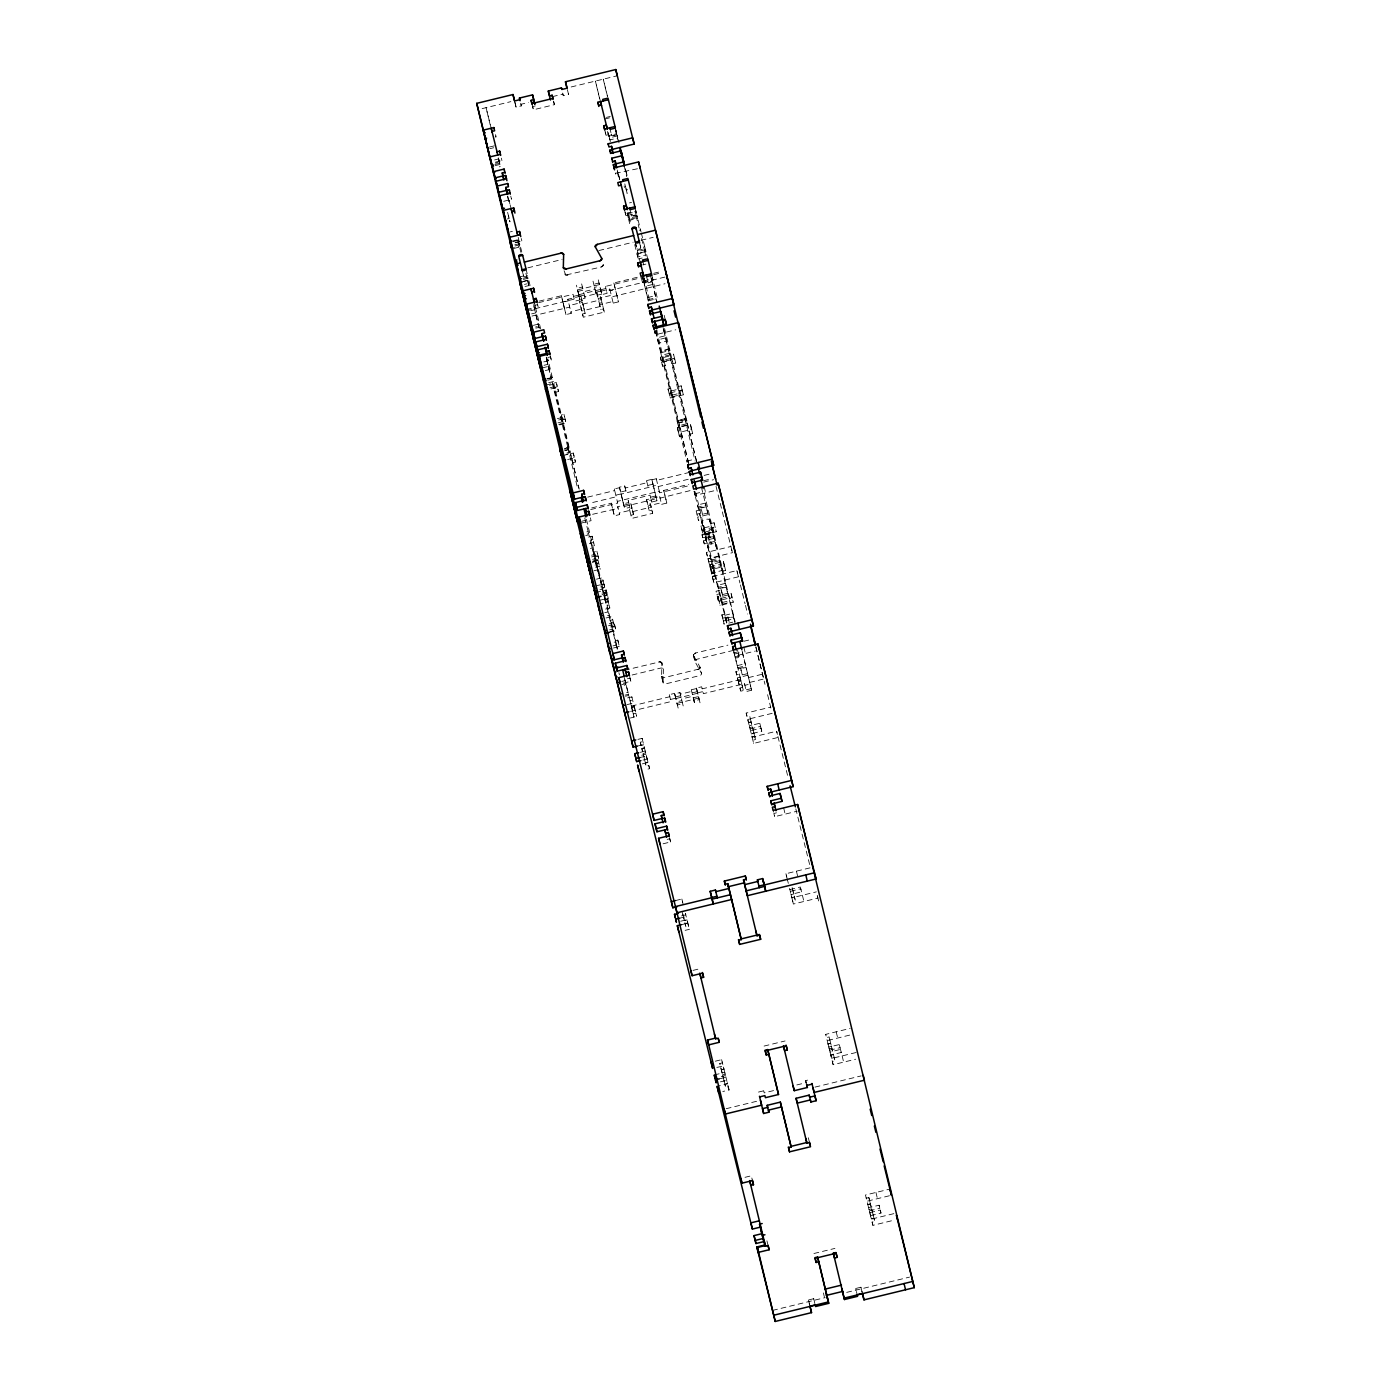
<?xml version="1.0" encoding="UTF-8"?>
<svg xmlns="http://www.w3.org/2000/svg" width="1391" height="1391" viewBox="0 0 1391 1391"><rect width="100%" height="100%" fill="white"/><g stroke="black" fill="none" stroke-linecap="round" stroke-linejoin="round"><path stroke-width="0.75" stroke-dasharray="5 3.75" d="M659.925 661.803L661.907 663.159L661.594 676.304L663.09 682.529A2.695 1.652 -13.5 0 0 666.15 683.763L699.308 675.713A2.695 1.652 -13.5 0 0 701.429 673.209L695.031 661.699L693.431 654.726M663.09 682.529L663.403 669.384L661.873 662.898M565.789 275.053L564.085 270.758M603.277 265.298L603.172 264.551A2.695 1.652 -13.5 0 1 601.103 267.037L565.737 275.035M693.413 654.813L695.656 652.97L727.893 645.146M603.277 265.264L601.051 267.055M699.638 668.462L699.934 666.985L693.535 655.474A2.695 1.652 -13.5 0 1 695.656 652.97M699.673 668.428L698.821 669.106M698.873 669.071L664.655 677.539L661.594 676.304A2.695 1.652 -13.5 0 0 664.585 677.556L664.655 677.539M697.813 669.488L697.882 669.471A2.695 1.652 -13.5 0 0 699.951 667.019L701.533 673.453M482.138 108.62L510.862 101.63M571.162 86.972L617.256 75.775M520.686 103.264L520.93 104.29L528.424 102.482M552.418 96.64L562.92 94.084L563.32 95.701L568.554 94.432L568.31 93.388M514.896 102.36L516.078 107.177L521.329 105.907L521.086 104.864M535.239 105.925L532.631 106.568L533.414 109.785L554.4 104.673L552.905 98.448M495.457 137.17L495.874 135.97M606.354 117.4L610.284 116.444M489.458 147.029L495.37 145.586M604.685 119.017L610.579 117.574M489.771 148.698L493.701 147.742M494.622 159.93L498.552 158.974L499.352 162.191L495.422 163.147M495.387 162.173L501.942 160.574L501.699 159.53M605.224 132.058L606.024 135.275L611.275 134.005L611.657 135.605L616.909 134.336L615.917 130.337M494.9 164.486L499.821 163.286L500.621 166.503L499.299 166.816M608.145 132.562L609.136 136.718L617.013 134.805L619.012 142.838M495.196 165.616L500.117 164.416L500.621 166.503M503.681 201.312L511.558 199.4L511.314 198.357M615.431 173.301L638.069 168.641M507.193 218.978L509.158 218.491L508.271 214.927M625.463 186.446L626.35 190.011L628.315 189.524M510.375 231.862L512.357 231.375M629.532 202.895L631.514 202.408M512.062 241.13L517.835 239.739L519.417 246.155L514.496 247.355M629.671 223.638L627.15 213.153L631.34 212.145M513.105 241.599L518.026 240.4M627.341 213.831L633.896 212.232M515.261 242.486L521.834 240.886L521.573 239.861M625.098 212.388L625.898 215.588L631.149 214.318L631.549 215.935L636.782 214.649L635.809 210.65M515.139 242.799L518.426 242.017L519.417 246.155M627.741 215.431L635.617 213.518M514.774 244.799L519.695 243.599L522.894 256.448M628.019 212.893L629.028 217.031L636.887 215.118L641.06 231.984M515.07 245.946L519.991 244.746L520.495 246.816L513.94 248.415M639.251 230.228L640.573 229.915M527.85 267.82L562.086 259.491M598.895 250.554L633.131 242.225M641.077 240.295L653.161 237.357M519.608 276.913L523.555 275.957L522.807 272.845M639.495 242.451L640.747 247.476L644.676 246.52L647.997 259.961M523.068 278.27L527.989 277.07L530.214 286.024M635.304 242.208L637.304 250.502L645.181 248.589M523.364 279.417L528.284 278.217L528.771 280.286L522.547 281.799M523.694 281.225L527.624 280.269L528.424 283.468L524.494 284.425M524.998 286.511L528.928 285.555M638.243 258.969L642.173 258.013M642.625 264.899L645.893 264.099M577.561 289.902L599.417 284.599M577.908 291.414L583.159 290.145L583.542 291.745L594.913 288.98L594.513 287.381L599.764 286.094M539.204 301.134L561.39 295.744L565.963 314.609L571.214 313.34L567.824 299.291L580.934 296.092L582.134 300.925L579.508 301.551L583.298 317.218L604.285 312.106L600.495 296.457L597.869 297.1L596.687 292.266L609.797 289.085L610.197 290.684L615.448 289.415M604.285 312.106L603.485 308.906L600.86 309.532L599.677 304.716L612.788 301.534L613.188 303.134L618.439 301.864L613.848 282.982L638.991 276.879M653.666 273.314L662.046 271.28M538.63 302.664L573.057 294.301L574.744 301.186L579.995 299.917L576.413 285.19M600.669 289.78L605.92 288.511L605.415 286.424L643.894 277.07M653.77 274.67L661.751 272.723M534.979 305.255L537.587 304.612L538.387 307.828L537.395 303.69M578.743 294.718L600.616 289.415M578.795 295.101L573.561 296.37L573.057 294.301M579.143 296.335L584.394 295.066L583.994 293.449M600.999 291.015L595.765 292.301L595.365 290.684M526.424 309.55L534.3 307.637M643.616 281.052L651.492 279.139M526.58 310.784L574.24 299.117L574.744 301.186M601.764 294.127L596.513 295.414L596.113 293.797L584.742 296.561L585.142 298.161L579.891 299.448L578.395 293.223M664.95 277.07L606.598 291.241L607.102 293.327L601.851 294.596L599.017 282.982L593.766 284.268L594.166 285.868M530.875 310.662L534.805 309.706M647.702 281.26L648.102 282.86L653.353 281.591L652.327 277.435M531.658 313.879L535.605 312.923L533.605 304.629M652.796 284.442L651.996 281.225L644.12 283.138L644.92 286.355L652.796 284.442L651.284 278.217M532.023 316.053L569.719 307.115L569.319 305.516L582.429 302.316L583.629 307.15L581.003 307.776L581.803 310.993L602.79 305.898L601.99 302.682L599.365 303.308L598.182 298.491L611.292 295.309L611.692 296.909L665.037 283.729M533.379 325.338L538.3 324.138L538.786 326.224L535.518 327.007M647.615 297.57L655.474 295.657M580.934 296.092L585.124 313.358L582.499 314.001L583.298 317.218M648.102 299.639L655.978 297.726M535.813 328.154L539.082 327.354M653.318 299.587L648.415 300.786L642.277 276.079M654.97 299.187L656.274 298.874M547.898 357.47L550.523 356.826L551.305 360.043L540.821 362.599M657.213 330.884L654.587 331.527L655.387 334.744L675.783 329.789M544.003 365.294L547.932 364.338L546.507 358.548M542.525 367.85L548.437 366.407L549.236 369.623L545.289 370.58M547.376 378.613L552.297 377.413L552.696 379.013L547.776 380.212M546.889 379.048L551.079 378.022L567.911 447.832L564.624 448.632M655.352 330.467L660.395 351.454L668.271 349.541L662.429 324.538M548.697 382.681L553.305 381.569L547.845 358.808M670.497 353.071L673.07 363.642L675.696 363.016L673.505 354.044L660.395 357.226L662.585 366.198L665.211 365.555L662.62 354.983L670.497 353.071L664.515 328.189M545.828 385.081L556.313 382.525L558.504 391.497L555.878 392.14L553.305 381.569M549.393 385.255L552.679 384.455M660.395 351.454L661.994 357.87L669.871 355.957L695.1 461.082M550.001 387.793L553.27 386.994L553.67 388.593L550.384 389.393M550.958 388.941L557.513 387.341L558.504 391.497M559.599 424.898L566.154 423.299L563.964 414.344L561.338 414.97L563.529 423.942M668.045 389.045L670.236 398L683.346 394.818L682.146 390.002L669.036 393.184L668.045 389.045L670.671 388.402L672.861 397.374M683.346 394.818L681.155 385.846L678.53 386.489L680.721 395.461M557.356 418.639L561.947 417.509M671.262 390.941L679.138 389.028M558.66 420.012L564.972 418.482L563.964 414.344M562.538 419.786L565.163 419.16L566.154 423.299M671.853 393.218L669.227 393.862L670.236 398M679.73 391.306L682.355 390.662M558.017 422.864L562.938 421.664M672.253 395.096L680.129 393.184M558.747 424.394L563.338 423.264M672.653 396.696L680.529 394.783M566.137 447.554L567.702 447.172L569.302 453.588L566.015 454.388M677.226 421.264L685.102 419.352M564.346 449.137L569.267 447.937L569.649 449.554L564.729 450.736M565.024 450.249L568.293 449.449L569.302 453.588M677.626 422.864L685.485 420.951M566.972 452.892L570.258 452.092L554.696 387.324L557.322 386.681L556.313 382.525M687.45 423.594L690.04 434.183L692.666 433.54L690.475 424.568L677.347 427.767L679.538 436.722L682.164 436.096L679.573 425.507L687.45 423.594L671.888 358.826L674.513 358.183L673.505 354.044M562.781 455.605L573.283 453.066L575.474 462.021L572.849 462.664L570.258 452.092M567.65 459.534L574.466 457.882L575.474 462.021M686.824 461.134L694.7 459.221M629.375 505.281L629.88 507.35L624.629 508.619L619.447 487.215L624.698 485.928L626.385 492.831L625.88 490.762L620.629 492.031M624.698 485.928L625.185 488.015L647.058 482.694L646.554 480.625L651.805 479.339L653.492 486.241L621.134 494.101M590.688 509.575L617.691 503.003L614.3 488.954L619.551 487.685M651.91 479.808L656.274 478.747L656.674 480.364L690.788 472.071M587.697 497.126L614.7 490.554L614.3 488.954M652.988 484.172L647.754 485.442L648.241 487.511L646.554 480.625M621.047 493.909L615.796 495.179L616.196 496.778L589.193 503.351M688.267 479.269L658.169 486.589L657.769 484.972L653.405 486.033L656.987 500.76L651.736 502.029L650.049 495.144L628.176 500.464L628.68 502.534L623.429 503.803M704.142 475.409L712.14 473.462M591.714 507.941L611.258 503.177L614.353 515.835L619.604 514.548L617.708 506.724L630.818 503.542L632.018 508.358L629.393 509.002L631.688 518.426L652.675 513.331L650.379 503.89L647.754 504.533L646.554 499.717L659.682 496.517L660.082 498.134L690.266 490.571M652.675 513.331L651.875 510.114L649.249 510.758L648.067 505.941L661.177 502.742L661.577 504.359L666.828 503.073L663.733 490.432L688.771 484.346M703.55 480.747L711.931 478.713M617.691 503.003L617.291 501.403L659.264 491.197L659.664 492.797L689.762 485.494M703.637 482.121L713.635 479.686M655.787 495.944L650.536 497.213L650.049 495.144M624.124 506.55L656.482 498.691M592.601 514.305L618.091 508.341L617.708 506.724M581.542 521.312L585.472 520.356M694.805 493.788L702.664 491.875M580.569 523.242L591.071 520.686L590.271 517.469M694.335 492.171L695.135 495.387L715.635 490.397M630.818 503.542L633.514 514.583L630.888 515.226L631.688 518.426M586.863 531.901L588.167 531.588L588.671 533.657L585.385 534.457M585.681 535.587L588.967 534.787L591.749 546.298L594.374 545.672L592.097 536.231L588.15 537.187M698.282 508.219L706.159 506.307L708.158 514.6L697.656 517.156L698.456 520.373L701.081 519.73L694.109 491.371M701.012 508.045L706.263 506.776L716.921 549.88L710.036 521.434C710.749 517.017 699.534 519.747 702.159 523.346L709.062 551.792L699.586 513.505L696.961 514.148L696.161 510.932L701.412 509.662L701.012 508.045L702.907 515.87L702.507 514.27L707.758 513.001M589.384 543.481L593.592 542.455L594.374 545.672M590.41 548.454L592.375 547.984L605.694 602.459M592.514 561.808L599.069 560.208L596.895 551.253L594.27 551.879L596.461 560.851M713.653 532.37L711.462 523.399L714.07 522.755L715.078 526.911L701.951 530.093L700.96 525.954L703.585 525.311L705.776 534.283M591.592 555.218L594.861 554.418M704.176 527.85L712.053 525.937M591.592 556.922L597.887 555.392L596.895 551.253M595.452 556.696L598.078 556.07L599.069 560.208M704.768 530.127L702.159 530.771L703.15 534.909L716.261 531.727L715.27 527.572L712.644 528.215M714.678 540.021C714.052 522.338 702.455 529.275 711.479 544.037L708.036 529.954M592.583 559.373L595.87 558.573M705.185 532.005L713.044 530.093M592.983 560.973L597.921 559.791L598.721 563.007L596.096 563.633M714.783 541.377L704.281 543.933L701.986 534.492L704.611 533.848L706.906 543.29M705.585 533.605L713.444 531.692M708.819 533.327L712.766 532.37L711.983 529.049M592.305 562.364L595.591 561.564M704.907 534.996L712.783 533.083L715.183 542.977M713.687 536.752L702.785 537.708L701.986 534.492M595.07 565.094L596.391 564.781M705.706 538.213L713.583 536.3M595.574 567.18L599.417 566.015L600.216 569.232L593.922 570.762M714.07 538.369L703.481 540.716L704.281 543.933M709.532 542.646L709.932 544.264L715.409 543.081L728.032 594.931L717.53 597.469L718.33 600.686L732.031 597.435L731.04 593.279L728.415 593.922L730.605 602.894M596.461 579.16L602.355 577.734L603.155 580.934L600.529 581.577L602.825 591.019L605.45 590.375L606.737 595.4L604.111 596.043L611.64 626.628M738.378 576.796L713.896 582.742L713.096 579.543L706.437 552.436L730.918 546.472M708.019 558.852L710.645 558.226L709.845 555.009L707.219 555.635L706.437 552.436M595.452 585.994L603.85 583.959L604.737 587.367L602.112 588.01M600.86 585.176L602.181 584.846L602.581 586.463L599.295 587.245M708.715 561.86L711.34 561.234L712.14 564.433L709.514 565.076L710.801 570.101L713.427 569.458L714.226 572.675L711.601 573.318M713.896 582.742L711.496 573.109L721.999 570.553L720.503 564.329L719.303 559.512L708.819 562.068L707.932 558.66L732.414 552.696L731.423 548.558M599.904 589.801L603.172 589.002L586.22 518.443M720.364 560.503L722.955 571.092L725.58 570.449L723.39 561.477L710.262 564.676L712.453 573.631L715.078 573.005L712.505 562.416L720.364 560.503L703.411 489.962M595.696 592.514L606.198 589.975L608.389 598.93L605.763 599.573L603.172 589.002M602.007 593.14L605.937 592.183M710.001 566.885L720.503 564.329M602.042 594.618L606.233 593.592M710.314 568.293L720.799 565.737L721.999 570.553M603.19 595.8L607.398 594.792L608.389 598.93M599.034 600.443L607.432 598.408L608.319 601.834L599.799 603.903M604.111 596.043L604.911 599.243L607.519 598.617M605.607 602.268L608.232 601.625M712.296 576.326L714.922 575.683L720.955 600.043M712.401 576.535L736.882 570.571L739.908 583.003M713.096 579.543L715.722 578.899L713.427 569.458M605.624 609.067L609.814 608.041L603.955 584.15L601.329 584.794L600.529 581.577M604.772 612.701L608.041 611.901L608.545 613.97L607.241 614.3M607.537 615.431L608.841 615.118M718.156 588.532L726.032 586.619M720.886 588.376L722.781 596.2L720.886 588.376L726.137 587.089L734.796 622.107M606.059 617.987L611.97 616.543L612.753 619.76L610.145 620.403L617.465 650.188L615.17 640.747L617.795 640.121L618.595 643.32L615.97 643.963M718.33 600.686L716.035 591.245L721.286 589.975M722.381 594.6L727.632 593.314M609.484 632.331L616.039 630.749L613.848 621.777L611.223 622.42L613.414 631.375M718.921 600.616L717.912 596.478L720.538 595.835L722.729 604.807M609.258 623.794L613.466 622.768L614.266 625.985L611.97 616.543M608.545 625.759L611.814 624.959M721.147 598.373L729.006 596.461M610.649 626.941L614.839 625.915L613.848 621.777M612.423 627.237L615.031 626.593L616.039 630.749M721.738 600.651L719.112 601.295L720.103 605.45L733.231 602.251L732.222 598.113L729.614 598.739M609.536 629.897L612.822 629.097M722.138 602.529L730.014 600.616M609.936 631.514L613.222 630.714M722.538 604.129L730.414 602.216M721.877 614.822L724.155 624.246L721.877 614.822L724.485 614.179L726.78 623.62M614.161 642.207L615.465 641.894M724.798 615.309L732.657 613.396L735.057 623.307M722.659 618.021L733.561 617.082M612.979 645.893L616.265 645.094M725.58 618.526L733.457 616.613M616.665 646.971L619.291 646.328M723.372 621.029L725.998 620.403M613.483 647.98L616.769 647.18M726.085 620.595L733.961 618.682M728.745 623.133L732.692 622.177M624.611 670.253L660.064 661.803M743.82 641.268L751.853 639.321M632.14 675L660.342 668.149A2.695 1.652 -13.5 0 1 663.403 669.384M733.405 650.379L697.152 659.195A2.695 1.652 -13.5 0 0 695.031 661.699M627.411 678.756L630.019 678.112L630.818 681.329L620.334 683.885M736.726 652.17L734.1 652.814L734.9 656.03L755.383 651.058M621.76 681.434L625.046 680.651M734.361 654.066L742.238 652.153L745.906 666.95L738.047 668.862L733.648 651.336M621.812 684.615L625.741 683.659L624.246 677.434M735.074 657.074L739.004 656.117L737.508 649.893M626.611 692.544L627.932 692.231M737.247 665.646L745.124 663.733M625.15 695.1L628.419 694.3M737.752 667.732L745.611 665.802M625.446 696.23L628.715 695.43L624.802 679.834M747.506 673.644L742.255 674.913L742.655 676.513L740.76 668.688L746.011 667.419L751.609 690.232L746.376 691.518L745.976 689.901M627.637 697.899L631.844 696.874L632.644 700.09L630.019 700.716L634.035 717.13L624.959 679.556M740.829 680.373L738.204 681.016L735.909 671.575L741.16 670.306L740.76 668.688M627.045 704.628L633.34 703.098L634.14 706.315L631.514 706.941M747.906 675.244L737.404 677.8L738.204 681.016M631.34 706.072L669.819 696.717L669.314 694.648L674.565 693.379L675.765 698.195L670.514 699.464L671.018 701.551L628.854 711.792M700.021 702.785L696.439 688.058L701.673 686.789L703.377 693.674L744.481 683.677L744.88 685.294L750.114 684.024M696.526 688.528L691.292 689.797L691.692 691.414L680.321 694.179L679.921 692.562L674.67 693.848L677.4 704.994L682.651 703.707L682.251 702.107M740.655 679.504L702.177 688.858L701.673 686.789M748.532 677.591L762.529 674.183M631.74 707.689L634.366 707.045L635.148 710.262M675.417 696.961L680.668 695.674L681.068 697.291M697.274 691.64L692.04 692.909L692.44 694.526M751.227 688.632L740.725 691.188L738.43 681.746L741.055 681.103M697.621 692.874L702.872 691.605L703.377 693.674M675.817 698.56L697.673 693.24M749.732 682.407L763.711 679.017M678.147 708.089L676.652 701.881L681.903 700.595L681.503 698.995L692.874 696.23L693.274 697.83L698.525 696.561M633.235 713.913L635.861 713.27L636.643 716.487L630.349 718.017M698.873 698.073L677.017 703.377L674.565 693.379M742.551 687.328L739.925 687.971L740.725 691.188M637.913 739.386L642.12 738.378L642.903 741.577L640.277 742.22L642.625 751.766L638.695 752.722M787.549 775.326L776.63 731.214L778.125 737.439L753.644 743.385L746.185 713.079L770.666 707.115M747.767 719.495L750.392 718.869L749.61 715.652L746.984 716.278L746.185 713.079M637.304 746.132L643.616 744.602L644.502 748.01L641.877 748.654M772.161 713.34L747.68 719.303L748.567 722.711L751.192 722.068M643.703 744.794L641.077 745.437L640.277 742.22M644.398 747.802L641.773 748.445L644.659 759.886L647.284 759.26M748.48 722.503L751.105 721.877L753.974 733.318L755.469 739.543L752.844 740.186L753.644 743.385M642.572 751.662L645.198 751.018L649.58 768.684L645.372 769.71M751.888 725.076L749.28 725.719L750.566 730.744L760.999 728.084L761.746 731.197L751.262 733.753L752.148 737.178L774.596 731.718M761.746 731.197L759.816 723.268L751.94 725.18L749.61 715.652M645.685 752.827L643.059 753.47L646.154 766.111L648.78 765.485L649.58 768.684M749.766 727.528L752.392 726.902L755.469 739.543M641.79 755.261L645.998 754.235M750.062 728.936L760.564 726.38L759.816 723.268M639.877 757.539L646.485 756.043M642.99 760.077L647.18 759.051L648.084 762.477L639.686 764.511M751.349 733.961L753.974 733.318M647.98 762.268L645.354 762.911L646.154 766.111M752.062 736.969L754.67 736.326M667.158 839.399L669.784 838.756L670.584 841.972L660.082 844.528M776.474 812.831L773.848 813.457L774.648 816.673L797.13 811.214M675.574 900.551L681.868 899.021L682.668 902.237M787.445 879.947L785.932 873.722L810.431 867.758L795.808 808.866M681.555 915.904L685.746 914.878M789.827 889.579L800.312 887.023L801.512 891.84L791.01 894.396L791.896 897.821L816.395 891.857M679.643 918.182L686.232 916.686L685.45 913.47L689.327 929.344L685.137 930.353M680.651 921.225L686.945 919.694L689.327 929.344M687.032 919.903L684.407 920.546L682.372 912.409M791.114 894.604L793.739 893.961L792.94 890.744M687.745 922.911L685.12 923.554L685.902 926.754L688.528 926.128M791.809 897.612L794.435 896.969L795.235 900.186L792.609 900.829L793.392 904.046L817.891 898.082L816.882 893.944L818.986 902.359M681.538 924.65L687.832 923.12M693.014 970.396L701.412 968.345M764.076 1046.067L785.063 1040.972M715.322 1061.194L721.616 1059.664L722.416 1062.88L719.79 1063.506L721.286 1069.731L724.172 1081.19L726.798 1080.546M856.143 1052.5L831.662 1058.464L830.775 1055.039L841.259 1052.5L840.512 1049.388L830.062 1052.031L828.775 1047.006L825.698 1034.365L850.179 1028.401M829.905 1040.155L829.123 1036.938L826.497 1037.582L825.698 1034.365M716.817 1067.419L723.216 1066.08M849.675 1035.113L827.193 1040.59L833.157 1064.689L855.639 1059.212M721.286 1069.731L723.911 1069.105M721.39 1069.94L724.015 1069.296L723.111 1065.889M830.705 1043.354L828.08 1043.998L830.618 1043.163L833.487 1054.604L830.862 1055.247M722.085 1072.948L724.711 1072.305L725.998 1077.33L719.39 1078.825M828.775 1047.006L831.401 1046.38M714.261 1074.965L722.138 1073.052L719.79 1063.506M841.259 1052.5L839.329 1044.554L831.453 1046.467L829.123 1036.938M725.198 1074.113L722.572 1074.756L725.667 1087.397L728.293 1086.771L729.075 1089.988L722.781 1091.518M829.279 1048.814L831.905 1048.188L834.983 1060.829L832.357 1061.472L833.157 1064.689M721.303 1076.547L725.511 1075.521M829.575 1050.222L840.077 1047.666L839.329 1044.554M720.399 1081.868L726.693 1080.338L727.58 1083.763L717.095 1086.301M727.493 1083.554L724.867 1084.198L725.667 1087.397M831.557 1058.255L834.183 1057.612L834.983 1060.829M758.478 1092.074L763.711 1090.805L764.511 1094.004M796.817 1084.945L806.189 1082.667L805.702 1080.598L810.936 1079.312M773.587 1090.596L764.215 1092.874L763.711 1090.805M726.189 1108.697L758.443 1100.855M815.039 1087.101L861.133 1075.904M745.002 1177.325L751.296 1175.795L752.079 1178.994M893.857 1213.648L871.409 1219.107L865.445 1195.008L889.944 1189.062M870.523 1215.682L881.025 1213.143L879.077 1205.197L871.201 1207.127L868.871 1197.581L866.245 1198.225L865.445 1195.008M889.44 1195.756L866.941 1201.233L867.845 1204.641L870.453 1204.015M867.741 1204.45L870.366 1203.806L873.235 1215.247L870.627 1215.89M871.166 1207.023L868.54 1207.649L872.905 1225.332L893.318 1220.359M869.027 1209.457L871.653 1208.831L874.748 1221.472L872.122 1222.115L872.905 1225.332M869.34 1210.865L879.825 1208.31L879.077 1205.197M869.827 1212.674L880.277 1210.031L881.025 1213.143M871.322 1218.899L873.948 1218.255L874.748 1221.472M813.944 1253.5L834.93 1248.405M810.344 1307.801L808.449 1299.976L813.7 1298.707L814.1 1300.307M857.569 1296.325L855.674 1288.501L860.925 1287.231L862.507 1293.647M772.561 1310.409L825.106 1297.629M846.702 1292.378L909.523 1277.112M567.806 275.122L567.876 275.122A2.695 1.652 -13.5 0 1 564.833 273.923M718.26 555.496L718.73 556.452M709.566 519.486L712.766 532.37M701.707 521.399L715.026 575.891M716.052 486.398L731.909 550.627M740.429 584.915L745.037 603.694M745.506 605.398L747.593 614.04M755.817 647.128L764.998 684.372M767.606 694.7L771.153 709.201M714.07 522.755L716.261 531.727M731.04 593.279L733.231 602.251M607.641 96.848L603.259 79.183L607.293 95.962M627.08 175.388L626.124 171.545L627.115 175.614M641.355 233.132L644.676 246.52M615.744 130.476L616.543 133.692L608.667 135.605L607.884 132.388M625.272 168.78L627.167 176.431M650.153 274.166L657.021 302.316L653.144 286.616M663.681 329.215L696.578 461.742M663.211 328.137L665.124 335.84L657.265 337.752L655.352 330.05M668.271 349.541L669.871 355.957M701.481 487.493L706.159 506.307M624.124 185.942L624.524 187.542M738.012 652.101L739.004 656.117M600.738 102.691L595.4 81.095L599.938 99.961M609.136 136.718L610.388 141.691M619.673 179.213L618.247 173.458L619.725 179.561M629.028 217.031L630.766 224.021M635.148 241.738L636.8 248.433M637.304 250.502L640.503 263.351M645.094 281.886L644.294 278.687L641.668 279.313L642.468 282.529L640.973 276.305M617.221 169.98L619.291 178.309M627.15 213.153L628.732 219.587L636.609 217.674L635.026 211.241L639.06 228.02M655.804 331.128L688.58 463.499M726.276 621.551L719.46 593.835L716.834 594.461L716.035 591.245M700.96 525.954L703.15 534.909M717.912 596.478L720.103 605.45M735.909 671.575L736.708 674.791L739.334 674.148L743.35 690.545L733.405 649.806M738.43 681.746L739.23 684.963M785.932 873.722L786.732 876.939M787.532 880.138L788.332 883.355M567.372 89.598L568.554 94.432M805.702 1080.598L806.484 1083.798M855.674 1288.501L856.074 1290.1M605.415 286.424L607.102 293.327M553.618 101.456L554.4 104.673M600.495 296.457L601.295 299.674L580.308 304.768L579.508 301.551M808.327 1137.768L809.127 1140.985M696.439 688.058L699.273 699.673L694.022 700.942L693.622 699.343M650.379 503.89L651.179 507.106L630.193 512.201L629.393 509.002M582.794 288.632L582.394 287.033L577.161 288.302L579.995 299.917M585.124 313.358L583.942 308.541L570.814 311.74L571.214 313.34M633.514 514.583L632.314 509.767L619.204 512.949L619.604 514.548M628.176 500.464L629.88 507.35M619.447 487.215L622.629 500.325M622.542 500.134L624.629 508.619M669.314 694.648L671.018 701.551M520.93 104.29L521.329 105.907M567.824 299.291L568.224 300.891L562.972 302.177L565.963 314.609M808.449 1299.976L809.649 1304.793M495.526 134.597L496.118 137.013M501.351 158.157L501.942 160.574M510.758 196.183L511.558 199.4M521.225 238.487L521.834 240.886M766.928 1240.789L767.71 1244.006M491.423 129.259L486.068 107.663L490.101 124.442M511.314 209.624L508.932 200.026L510.41 206.129M535.761 308.472L534.579 303.655L540.664 328.867M507.906 196.548L509.958 204.894M592.097 536.231L592.879 539.447L590.253 540.073L599.73 578.36L592.375 547.984M609.814 608.041L609.015 604.842L606.406 605.468L604.911 599.243M533.935 306.576L539.36 328.85M546.489 357.696L578.865 488.137M584.776 517.939L588.967 534.787M602.825 591.019L602.025 587.802L604.65 587.158L602.355 577.734M522.599 272.132L523.555 275.957M625.985 188.724L627.15 193.384L626.35 190.011M624.802 183.89L625.411 186.377M507.611 212.371L509.958 221.864L509.575 220.23M755.939 646.798L763.207 676.895M736.882 570.571L737.63 573.683M783.655 807.893L785.15 814.118M875.947 1192.452L877.443 1198.677M664.202 315.322L665.194 319.461M675.696 363.016L674.705 358.861L661.577 362.043L662.585 366.198M681.155 385.846L682.146 390.002M690.475 424.568L691.466 428.724L688.841 429.35L696.578 461.36M692.666 433.54L691.657 429.384L678.547 432.584L679.538 436.722M723.39 561.477L724.381 565.633L721.755 566.259L735.144 621.933M725.58 570.449L724.589 566.293L711.462 569.493L712.453 573.631M743.889 647.25L745.385 653.474M836.182 1031.809L837.695 1038.034M842.146 1055.908L843.641 1062.133M704.142 486.607L705.637 492.831M796.434 871.166L797.93 877.391M801.512 891.84L800.764 888.745L790.314 891.388L789.514 888.171L793.392 904.046M802.398 895.265L803.894 901.49M651.857 275.366L657.769 300.021M742.151 651.075L751.609 690.232M635.287 208.424L636.887 215.118M615.413 128.111L617.013 134.805M719.303 559.512L720.799 565.737M615.361 129.519L617.9 140.039M624.246 166.277L626.732 176.657M641.581 238.504L645.824 255.927M640.364 245.911L640.747 247.476M868.871 1197.581L870.366 1203.806M646.206 275.035L648.102 282.86M744.481 683.677L746.376 691.518M642.503 260.047L643.998 266.255M629.654 208.094L631.549 215.935M727.91 616.752L729.806 624.576M609.78 127.781L611.657 135.605M708.036 536.422L709.932 544.264M792.14 887.545L795.235 900.186M772.353 807.232L774.648 816.673M644.085 277.713L649.788 301.551M656.674 330.206L662.62 354.983M679.573 425.507L664.011 360.738L661.386 361.382L660.395 357.226M688.701 463.273L680.964 431.262L678.356 431.906L677.347 427.767M695.535 491.875L712.505 562.416M726.919 622.333L713.896 568.171L711.27 568.815L710.262 564.676M709.845 555.009L712.14 564.433M607.502 131.432L609.519 139.813M617.256 171.858L618.769 178.152M634.713 244.625L638.452 259.908M642.92 278.044L644.92 286.355M645.268 288.528L648.293 301.117M661.994 357.87L687.119 462.542M694.144 491.232L695.135 495.387M653.892 328.519L655.387 334.744M624.403 209.38L625.898 215.588M615.378 173.058L615.622 174.101M604.529 129.05L606.024 135.275M696.161 510.932L698.456 520.373M860.925 1287.231L862.42 1293.439M613.848 282.982L618.439 301.864M663.733 490.432L666.828 503.073M656.274 478.747L659.664 492.797M562.66 93.058L562.92 94.084M563.059 94.658L563.32 95.701M609.797 289.085L613.188 303.134M659.682 496.517L661.577 504.359M651.805 479.339L656.987 500.76M693.431 655.231L694.926 661.455M598.269 279.869L601.851 294.596M651.231 499.96L651.736 502.029M596.687 292.266L600.86 309.532M646.554 499.717L649.249 510.758M595.018 289.189L596.513 295.414M693.274 697.83L694.77 704.055M593.018 281.156L596.113 293.797M691.292 689.797L694.37 702.455M581.647 283.92L585.142 298.161M679.921 692.562L683.398 706.819M823.402 1292.935L824.394 1297.09M531.918 103.56L533.414 109.785M813.7 1298.707L815.196 1304.932M661.629 676.565L663.124 682.79M514.844 101.995L516.078 107.177M612.857 509.61L614.353 515.835M561.39 295.744L564.381 308.193M611.258 503.177L612.753 509.402M669.575 837.817L670.584 841.972M629.827 677.174L630.818 681.329M721.616 1059.664L729.075 1089.988M681.868 899.021L683.364 905.245M550.314 355.887L551.305 360.043M642.12 738.378L647.18 759.051M573.283 453.066L574.274 457.204L571.649 457.848L579.195 489.197M606.198 589.975L607.189 594.113L604.563 594.757L617.587 648.901M631.844 696.874L634.14 706.315M634.366 707.045L636.643 716.487M617.795 640.121L619.847 648.519M597.921 559.791L600.216 569.232M682.825 914.113L685.902 926.754M518.2 237.392L519.695 243.599M525.989 268.776L527.989 277.07M498.83 159.13L499.821 163.286M595.296 560.434L597.591 569.858M498.361 158.035L499.352 162.191M507.437 196.34L509.454 204.738M527.624 280.269L529.136 286.494M546.246 357.174L549.236 369.623M498.169 158L500.186 166.398M517.835 239.739L520.86 252.31M525.902 273.297L528.928 285.868M535.952 315.096L538.978 327.685M546.541 359.139L551.079 378.022M567.702 447.172L577.804 489.11M618.908 672.722L619.412 674.809M661.907 663.124L661.907 663.159A2.695 1.652 -13.5 0 0 658.847 661.925M640.695 247.981A2.017 1.235 -13.5 0 1 637.078 248.867M527.432 275.505A2.017 1.235 -13.5 0 1 523.816 276.392M625.707 684.163A2.017 1.235 -13.5 0 1 624.211 685.294M738.969 656.639A2.017 1.235 -13.5 0 1 735.335 657.508M617.308 135.935L609.432 137.848L609.936 139.917L617.813 138.005L617.308 135.935M637.182 216.266L629.323 218.178L629.81 220.247L637.687 218.335L637.182 216.266M645.476 249.719L637.6 251.632L638.104 253.718L645.963 251.806L645.476 249.719M644.815 251.771L636.956 253.684L637.739 256.9L645.615 254.988L644.815 251.771M665.628 337.926L657.752 339.839L658.552 343.055L666.428 341.125L665.628 337.926M669.488 348.915L661.612 350.845L662.012 352.445L669.888 350.532L669.488 348.915M670.462 358.495L662.585 360.425L662.985 362.025L670.862 360.113L670.462 358.495M684.894 418.674L677.034 420.604L678.617 427.02L686.493 425.107L684.894 418.674M686.441 419.456L678.582 421.369L678.982 422.968L686.841 421.056L686.441 419.456M705.359 503.09L697.482 505.003L697.986 507.072L705.863 505.159L705.359 503.09M719.373 556.365L711.496 558.278L711.896 559.878L719.773 557.965L719.373 556.365M725.233 583.42L717.373 585.333L717.86 587.402L725.737 585.489L725.233 583.42"/><path stroke-width="1.5" d="M597.33 244.364A2.626 1.617 -13.5 0 0 595.244 246.781L601.677 258.326A2.921 1.791 -12.2 0 1 601.799 259.039A2.956 1.843 -12.2 0 1 601.451 259.787L600.616 260.413A2.817 1.739 -13.5 0 1 599.556 260.847L566.38 268.898A2.712 1.669 -13.5 0 1 563.32 267.681L563.633 254.518L561.738 253.145A2.73 1.669 -13.5 0 0 560.59 253.266L524.337 262.082M599.556 260.83L600.616 260.413M511.471 241.999L510.149 242.312L476.713 103.351L513.001 94.536L514.583 100.952L519.834 99.683L520.095 100.726M566.972 87.998L565.476 81.773L615.761 69.55L634.157 144.055L611.71 149.498M519.695 99.109L519.434 98.066L532.562 94.884L533.744 99.7L531.119 100.343L532.127 104.499M550.488 100.03L548.297 91.058L561.425 87.876L561.808 89.476L567.059 88.207L565.476 81.773M531.119 100.343L531.918 103.56L552.905 98.448L552.123 95.231L549.497 95.875L548.297 91.058M491.997 131.432L494.622 130.789L493.822 127.572L483.338 130.128L491.475 164.103L490.693 160.887M598.895 106.429L597.904 102.273L608.389 99.717M484.033 133.136L485.337 132.823M601.312 104.847L598.686 105.49L597.904 102.273M485.32 138.422L486.641 138.109M500.708 155.392L499.665 151.132L497.039 151.775L497.283 152.819M604.72 129.989L603.729 125.833L606.354 125.207L607.345 129.346M500.447 154.349L489.962 156.905L491.945 165.199L493.266 164.886M615.013 126.494L604.529 129.05L603.729 125.833M493.562 166.016L492.24 166.329L492.744 168.415M505.142 173.319L504.098 169.076L493.596 171.632L503.316 211.797M608.423 144.82L608.163 143.777L632.662 137.831L634.157 144.055M493.336 172.501L494.9 172.119M502.968 175.944L503.925 179.978L502.273 172.919L504.898 172.293M610.006 151.236L609.762 150.211L612.388 149.567L611.588 146.351L608.962 146.994L608.163 143.777M503.629 175.77L495.092 177.857L476.713 103.351M507.211 190.237L498.674 192.306L495.978 181.265L506.48 178.709L505.681 175.509L503.055 176.135L502.273 172.919M494.918 178.917L496.239 178.604M612.423 152.732L611.588 146.351M615.865 163.825L623.742 161.912L621.047 150.871L610.562 153.41L609.762 150.211M619.273 151.393L620.577 151.063L620.977 152.68M507.541 194.41L505.837 187.385L508.463 186.742L507.68 183.525L497.178 186.081L495.978 181.265M611.988 159.269L611.744 158.226L622.246 155.688M611.744 158.226L612.544 161.443L615.17 160.817L615.952 164.016L613.344 164.66L614.579 169.841M505.837 187.385L506.637 190.602L509.262 189.958L510.306 194.201M507.35 193.61L509.315 193.123M616.004 167.198L615.17 160.817M504.133 215.205L508.41 232.332L499.56 195.731L510.062 193.175M613.344 164.66L614.126 167.876L638.625 161.912L673.905 304.699L651.457 310.141M502.568 208.737L504.533 208.267M511.871 211.745L514.496 211.119L513.696 207.902L503.212 210.441L505.211 218.752M628.263 180.048L617.778 182.604L618.578 185.82L621.203 185.177M511.836 245.529L509.836 237.218L520.321 234.679L519.538 231.462L516.913 232.088L517.156 233.132M624.611 210.302L623.603 206.164L626.228 205.52L627.237 209.676M634.905 206.824L624.403 209.38L623.603 206.164M561.338 449.432L560.034 449.745L509.958 241.651L511.54 241.269M509.958 241.651L511.54 248.067L512.862 247.754M518.739 256.344L522.668 255.388L525.989 268.776L522.06 269.732L518.739 256.344A2.017 1.235 -13.5 0 1 520.408 254.657A2.017 1.235 -13.5 0 1 522.668 255.388M639.251 241.252L635.304 242.208L632.001 228.82L635.93 227.863L639.617 242.799M516.826 259.995L515.505 260.308L516.009 262.395L517.313 262.064M516.461 263.994L520.39 263.038M633.653 235.514L597.4 244.329L595.261 246.816M637.582 234.557L655.509 230.193L673.905 304.699M516.791 265.594L518.113 265.281M521.416 278.669L520.112 278.982L519.608 276.913M522.216 281.886L520.912 282.199L520.408 280.13M531.745 292.075L534.37 291.432L533.588 288.215L523.086 290.771L525.085 299.065L526.389 298.752M638.643 267.072L637.652 262.916L648.154 260.378M523.781 293.779L525.102 293.466M641.077 265.49L638.452 266.133L637.652 262.916M524.285 295.848L525.607 295.535M626.159 719.043L526.407 304.16L536.891 301.604L536.091 298.387L533.466 299.03L534.474 303.186M651.457 273.749L640.973 276.305L640.173 273.088L642.798 272.462L643.79 276.6M532.231 327.807L530.927 328.137L530.423 326.05M532.527 328.954L531.223 329.267L541.36 371.536L540.56 368.319M648.919 308.576L647.928 304.42L672.409 298.474M543.811 340.934L542.021 333.579L544.646 332.936L543.846 329.719L533.362 332.275L534.857 338.5L543.255 336.448M650.519 314.992L649.51 310.854L652.136 310.21L651.336 306.994L648.71 307.637L647.928 304.42M536.491 345.02L535.744 341.908L546.228 339.352L545.446 336.153L542.82 336.778L542.021 333.579M533.918 340.569L535.222 340.256M662.742 319.443L661.994 316.331L651.492 318.887L652.292 322.086L662.742 319.443L660.795 311.514L650.31 314.053L649.51 310.854M536.526 345.542L535.205 345.855L523.746 298.769M547.428 344.186L536.926 346.724L537.674 349.837L548.228 347.385L547.428 344.186L548.419 348.324M662.568 320.104L665.194 319.461L666.393 324.294L655.144 327.024M662.759 320.782L665.385 320.139L666.393 324.294M538.108 353.053L539.43 352.723M540.821 362.599L539.325 356.374L549.81 353.818L549.01 350.602L546.402 351.245L545.498 347.82M654.083 329.458L653.092 325.303L655.717 324.659L656.708 328.815M547.098 353.279L538.7 355.331L537.117 348.898M691.275 470.784L713.67 465.342L678.373 322.573L653.892 328.519L653.092 325.303M545.741 379.013L544.42 379.326L544.82 380.925L546.141 380.612M543.203 379.934L544.785 379.552M544.803 386.368L546.107 386.037M547.115 390.193L545.794 390.506L545.394 388.906M576.465 518.234L559.843 449.084L561.408 448.702M561.738 451.049L560.434 451.362L561.425 455.5L562.746 455.187M565.546 460.038L563.981 460.421L562.381 454.005M583.577 501.577L581.786 494.222L584.394 493.579L583.611 490.362L573.109 492.918L574.605 499.143L583.003 497.091M688.684 469.219L687.676 465.063L712.157 459.117M690.266 475.635L689.275 471.497L691.901 470.853L691.101 467.637L688.475 468.28L687.676 465.063M576.239 505.663L575.491 502.551L585.994 499.995L585.194 496.796L582.568 497.422L581.786 494.222M702.507 480.086L701.76 476.974L691.257 479.53L692.057 482.729L702.507 480.086L700.56 472.158L690.058 474.696L689.275 471.497M587.176 504.829L576.691 507.367L577.439 510.48L587.976 508.028L587.176 504.829L588.184 508.967M580.569 523.242L579.073 517.017L589.575 514.461L588.776 511.245L586.15 511.888L585.263 508.463M731.023 631.427L753.418 625.985L751.922 619.76L718.121 483.216L693.64 489.163L692.84 485.946L695.465 485.32L694.179 480.295M582.116 535.257L580.795 535.57L580.308 533.501M582.412 536.387L581.09 536.7L583.09 545.011M588.393 562.086L589.697 561.773M574.97 512.01L593.366 586.498L584.516 549.897L587.697 562.764L589.662 562.294M589.036 563.164L587.715 563.477L589.714 571.771M589.019 568.763L590.323 568.45M596.617 590.601L595.313 590.914L596.895 597.33L601.086 596.322M601.486 613.501L600.182 613.814L600.669 615.883L601.99 615.57M604.946 631.01L606.267 630.697M609.484 632.331L605.537 633.288L603.955 626.872M608.91 643.477L607.606 643.807L609.588 652.101M608.893 649.093L610.197 648.762M623.029 661.09L621.534 654.865L624.159 654.222L623.359 651.005L612.875 653.561L614.37 659.786L622.751 657.734M728.432 629.862L727.441 625.707L751.922 619.76M730.014 636.278L729.023 632.14L731.649 631.497L730.849 628.28L728.223 628.923L727.441 625.707M612.979 658.586L611.657 658.899L611.275 657.3M613.083 660.342L611.779 660.673L612.266 662.742M621.534 654.865L622.333 658.065L624.959 657.439L625.741 660.655L615.257 663.194L616.004 666.306M742.255 640.729L741.507 637.617L731.005 640.173L731.805 643.372L742.255 640.729L740.308 632.801L729.823 635.357L729.023 632.14M617.795 666.915L613.848 667.871L612.266 661.438M626.941 665.472L616.439 668.01L617.187 671.123L627.741 668.671L626.941 665.472L627.932 669.61M625.341 669.471L622.716 670.097L624.194 676.217M741.542 636.835L742.533 640.973L739.908 641.616L741.872 649.771M615.709 672.409L614.718 672.653L616.387 679.347M620.334 683.885L618.839 677.66L629.323 675.104L628.523 671.888L625.898 672.531L625.011 669.123L626.906 676.687M733.596 650.745L732.605 646.589L735.23 645.963L734.344 642.538M615.883 677.278L617.187 676.948M770.788 792.07L793.166 786.628L757.886 643.859L733.405 649.806L732.605 646.589M617.169 682.564L618.491 682.233M620.056 694.144L621.36 693.813M622.838 705.654L624.42 705.272M624.663 712.818L628.854 711.792M635.809 739.908L631.618 740.916L633.114 747.141L637.304 746.132M635.496 756.791L634.748 753.679L638.695 752.722M639.877 757.539L635.948 758.495L636.695 761.607L640.886 760.581M663.09 822.863L661.281 815.509L663.907 814.865L663.124 811.649L652.622 814.204L654.118 820.429L662.516 818.395M768.18 790.505L767.189 786.35L791.67 780.403M772.405 796.295L770.614 788.923L767.988 789.566L767.189 786.35M655.752 826.95L655.005 823.837L665.507 821.299L664.707 818.082L662.081 818.725L661.281 815.509M769.779 796.921L768.771 792.783L771.396 792.14M782.003 801.372L781.255 798.26L770.77 800.816L771.57 804.033L782.003 801.372L780.073 793.444L769.571 796L768.771 792.783M666.689 826.115L656.204 828.671L656.952 831.766L667.489 829.332L666.689 826.115L667.697 830.253M660.082 844.528L658.586 838.304L669.088 835.748L668.289 832.531L665.663 833.174L664.776 829.766L666.654 837.33M841.764 1288.483L844.441 1299.524L857.569 1296.325L857.169 1294.725L862.42 1293.439L864.002 1299.872L914.287 1287.649L797.634 804.502L773.153 810.449L772.353 807.232L774.978 806.606L774.091 803.181M725.337 885.215L724.346 881.077L745.333 875.965L746.115 879.182L743.507 879.825L757.017 935.795L759.642 935.152L760.651 939.308L739.664 944.402L738.465 939.586M710.192 891.318L713.27 903.976L710.192 891.318L715.426 890.049L715.826 891.666L728.954 888.466L727.754 883.65L725.128 884.293L724.346 881.077M727.928 886.78L744.724 882.711M762.651 878.573L764.163 884.798L758.912 886.067L759.312 887.684L757.417 879.842L762.651 878.573L765.745 891.214L763.05 880.173M675.574 900.551L671.366 901.559L672.861 907.784L677.069 906.776M711.688 897.543L716.921 896.273L717.321 897.873L715.426 890.049M711.775 897.751L675.487 906.567L692.109 975.717L702.611 973.161L703.603 977.317L700.977 977.96L699.777 973.144L715.617 1038.799L718.225 1038.173L719.234 1042.311L708.732 1044.867L707.55 1040.051L715.948 1037.999M764.25 884.989L814.535 872.766M711.531 899.282L730.449 894.691M746.185 890.866L764.911 886.31M739.664 944.402L738.656 940.246L741.281 939.62L731.631 899.508L676.982 912.792L658.586 838.304M814.848 874.174L816.03 878.99L747.384 895.682L745.002 886.05M675.261 917.434L674.513 914.322L678.443 913.365M679.643 918.182L675.696 919.138L676.443 922.25L674.513 914.322M678.825 931.883L677.33 925.658L681.538 924.65M740.568 939.064L759.451 934.474L760.651 939.308M768.875 1054.395L767.693 1049.579L765.067 1050.222L766.267 1055.039L768.875 1054.395L778.525 1094.508L765.415 1097.69L764.911 1095.621L759.66 1096.89M766.267 1055.039L765.259 1050.883L786.245 1045.789L787.254 1049.927L784.628 1050.57L783.429 1045.754L794.261 1090.683L807.389 1087.484L806.884 1085.415L812.135 1084.128M719.39 1078.825L715.461 1079.781L716.209 1082.893L714.261 1074.965L715.009 1078.077M781.516 1106.94L768.406 1110.14L768.893 1112.209L763.659 1113.495L762.459 1108.662L767.71 1107.392L767.206 1105.323L780.334 1102.124L791.166 1147.053L788.541 1147.697L789.532 1151.835L810.518 1146.74L809.527 1142.585L806.902 1143.228L805.719 1138.412M806.902 1143.228L796.069 1098.299L809.179 1095.117L810.883 1102.002L816.117 1100.733L811.944 1083.467M790.436 1146.514L807.232 1142.428M740.794 1178.333L741.994 1183.167L752.479 1180.611L753.487 1184.749L750.862 1185.393L749.662 1180.576L765.485 1246.249L768.11 1245.606L769.119 1249.761L758.617 1252.3L757.417 1247.484L765.815 1245.449M759.277 1220.811L750.879 1222.863L752.375 1229.088L760.773 1227.036M754.774 1238.72L754.026 1235.608L761.885 1233.695L759.556 1224.15L762.181 1223.524M764.963 1234.756L762.338 1235.399L764.928 1245.971M763.085 1238.512L755.209 1240.424L755.956 1243.537L764.355 1241.502L765.485 1246.249M758.338 1253.169L756.843 1246.945L765.241 1244.91M818.76 1261.828L817.578 1257.012L814.952 1257.655L816.134 1262.472L818.76 1261.828L828.706 1303.35L815.595 1306.532L815.196 1304.932L809.945 1306.201L811.527 1312.635L775.239 1321.45L756.843 1246.945M833.313 1253.187L835.939 1252.543L837.121 1257.377L834.496 1258.003L833.313 1253.187L844.441 1299.524M824.707 1289.214L841.485 1285.128M826.202 1295.438L842.981 1291.352M775.239 1321.45L773.744 1315.225L828.41 1301.941M844.146 1298.116L912.809 1281.424M560.59 253.266L561.738 253.145M566.38 268.898L563.338 267.646M601.677 258.326L601.416 259.769A2.799 1.739 -13.1 0 1 600.634 260.43M713.67 465.342L678.373 322.573M753.418 625.985L718.121 483.216M793.166 786.628L757.886 643.859M816.03 878.99L797.634 804.502M674.044 310.802L675.609 317.131M711.983 464.455L715.635 479.2M863.22 1075.382L864.42 1080.216L814.135 1092.439L812.935 1087.623M750.497 625.567L755.278 645.076L753.783 638.852M790.088 785.759L795.356 806.85M870.175 1109.218L871.74 1115.53M874.348 1126.032L875.895 1132.326M879.999 1149.053L883.181 1161.746M884.154 1165.867L891.44 1195.269L889.944 1189.062M914.287 1287.649L896.413 1215.212L897.404 1219.368M741.751 637.756L742.533 640.973M623.742 161.912L621.047 150.871M662.968 321.721L663.768 324.92L659.23 306.072M603.138 101.004L602.755 99.387L607.989 98.118L615.413 128.111L610.162 129.38L609.78 127.781M623.029 181.317L622.629 179.717L627.88 178.448L635.287 208.424L630.053 209.711L629.654 208.094M642.903 261.647L642.503 260.047L647.754 258.761L651.857 275.366L646.606 276.635L646.206 275.035M607.154 128.407L600.529 101.647L601.521 105.786M620.403 181.96L627.028 208.737M643.598 275.679L640.277 262.29L641.268 266.429M652.935 313.427L654.118 318.243M654.831 321.251L655.717 324.659M816.117 1100.733L814.935 1095.917L809.684 1097.186L809.179 1095.117M757.417 879.842L757.817 881.459L744.689 884.641L743.507 879.825M806.589 1084.267L807.389 1087.484M786.054 1045.11L787.254 1049.927M809.336 1141.924L810.136 1145.123M755.835 930.962L757.017 935.795M793.079 1085.849L794.261 1090.683M796.069 1098.299L797.269 1103.115L810.379 1099.933L810.883 1102.002M534.057 101.108L534.857 104.325M729.249 889.875L731.631 899.508M741.281 939.62L727.754 883.65M778.525 1094.508L767.693 1049.579M791.166 1147.053L780.334 1102.124M826.011 1292.309L828.706 1303.35M788.349 1147.019L789.532 1151.835M519.434 98.066L519.834 99.683M767.206 1105.323L768.893 1112.209M760.46 1100.368L761.659 1105.184L725.354 1114.017L724.172 1109.201M702.403 972.5L703.603 977.317M718.434 1039.094L719.234 1042.311M752.288 1179.933L753.487 1184.749M767.919 1244.928L769.119 1249.761M497.822 154.992L491.197 128.215L492.205 132.354M517.713 235.305L511.088 208.528L512.079 212.684M534.266 302.247L530.962 288.859L531.953 293.014M545.376 348.602L546.176 351.801M714.418 1033.982L715.617 1038.799M759.556 1224.15L760.338 1227.366M761.051 1230.374L763.92 1241.833M497.491 187.489L498.674 192.306M499.56 195.731L534.857 338.5M535.744 341.908L537.674 349.837M539.325 356.374L574.605 499.143M575.491 502.551L577.439 510.48M579.073 517.017L614.37 659.786M615.257 663.194L617.187 671.123M618.839 677.66L654.118 820.429M655.005 823.837L656.952 831.766M483.512 131.432L484.311 134.649M484.816 136.718L487.493 147.498M487.511 148.037L490.188 158.817M495.526 181.473L495.926 183.073M545.428 383.481L547.011 389.897M690.91 970.901L692.109 975.717M554.07 419.421L555.67 425.855M520.547 285.381L519.765 282.182L527.728 314.835M521.051 287.468L523.729 298.248M561.39 449.849L561.79 451.466M533.396 338.882L534.196 342.082M534.683 344.168L537.378 354.948M537.378 355.47L540.073 366.25M586.985 556.33L588.584 562.764M594.305 586.759L594.705 588.376M559.843 449.084L561.425 455.5M570.432 492.831L569.632 489.615L577.613 522.268L576.813 519.069M570.936 494.9L573.614 505.681M573.631 506.202L576.309 516.983M590.358 573.475L599.33 610.597M595.435 594.739L594.253 589.923L596.93 600.964L595.748 596.148M597.834 604.372L633.114 747.141M634.748 753.679L636.695 761.607M672.861 907.784L637.582 765.015L639.078 771.24M677.33 925.658L712.627 1068.427L711.131 1062.22M752.375 1229.088L717.095 1086.301L718.591 1092.526M754.026 1235.608L755.956 1243.537M616.7 167.894L615.639 163.512M507.385 194.462L506.324 190.08M624.333 164.955L620.16 147.446M589.61 570.432L586.915 559.46L587.697 562.764M665.75 271.767L700.716 417.144M701.899 421.96L703.429 428.289M711.357 461.395L717.113 485.163M750.549 624.229L755.609 645.302M638.625 161.912L640.121 168.137M615.761 69.55L617.256 75.775M805.789 874.904L807.284 881.129M904.046 1283.545L905.541 1289.77M780.073 793.444L780.82 796.556M777.691 783.811L779.186 790.018M737.925 623.151L739.421 629.375M740.308 632.801L741.055 635.913M698.178 462.507L699.673 468.732M700.56 472.158L701.307 475.27M660.795 311.514L661.56 314.627M698.021 467.359L699.586 473.879M701.012 479.808L703.098 488.502M619.986 148.524L624.246 166.277M636.313 229.411L635.93 227.863A2.017 1.235 -13.5 0 0 633.67 227.133A2.017 1.235 -13.5 0 0 632.001 228.82M774.144 803.285L775.987 810.744M770.614 788.923L772.109 795.148M730.849 628.28L732.64 635.652M734.378 642.642L736.222 650.101M691.101 467.637L692.892 475.009M694.631 481.999L696.474 489.458M770.77 800.816L771.762 804.954M651.336 306.994L653.127 314.366M654.865 321.356L656.413 327.685M651.962 310.454L652.935 314.557M654.413 320.695L655.891 326.833M731.005 640.173L732.014 644.311M691.257 479.53L692.249 483.668M651.492 318.887L652.501 323.025M614.126 167.876L614.387 168.902M612.544 161.443L612.788 162.486M862.507 1293.647L864.002 1299.872M561.425 87.876L561.668 88.902M837.121 1257.377L836.13 1253.221L815.143 1258.316L816.134 1262.472M745.333 875.965L746.324 880.12M552.123 95.231L553.114 99.387M817.578 1257.012L827.523 1298.533M532.562 94.884L534.753 103.856M759.469 1096.23L763.659 1113.495M810.031 1306.41L811.527 1312.635M513.001 94.536L514.496 100.761M663.124 811.649L664.116 815.804M664.707 818.082L665.698 822.22M668.289 832.531L669.28 836.687M623.359 651.005L624.35 655.161M624.959 657.439L625.95 661.577M628.523 671.888L629.532 676.043M583.611 490.362L584.603 494.518M585.194 496.796L586.202 500.934M588.776 511.245L589.767 515.4M549.01 350.602L550.019 354.757M545.446 336.153L546.437 340.291M533.588 288.215L534.579 292.371M536.091 298.387L537.1 302.543M622.333 658.065L623.324 662.22M519.538 231.462L520.773 236.644M505.681 175.509L506.933 180.691M507.68 183.525L507.924 184.568M509.262 189.958L509.506 191.002M513.696 207.902L514.948 213.084M499.665 151.132L499.908 152.175M504.098 169.076L504.342 170.119M493.822 127.572L494.083 128.615M585.315 508.567L587.141 516.026M545.55 347.924L547.393 355.383M542.142 334.988L543.62 341.125M545.098 347.281L546.576 353.418M581.386 498.187L582.394 502.377M583.907 508.637L585.907 517M506.637 190.602L506.898 191.628M707.55 1040.051L741.994 1183.167M757.417 1247.484L773.744 1315.225M522.06 269.732L522.425 271.297M512.131 246.659L512.618 248.728M516.304 263.525L517.956 270.219M612.562 663.89L613.066 665.959M600.964 617.03L602.964 625.324M510.549 243.929L511.54 248.067M612.283 149.359L613.24 153.41M563.633 254.466L563.633 254.518A2.886 1.756 -12.6 0 0 562.677 253.336A2.73 1.669 -13.2 0 0 561.721 253.162M525.954 269.28A2.017 1.235 -13.5 0 1 522.32 270.167M639.199 241.756A2.017 1.235 -13.5 0 1 635.583 242.643"/></g></svg>
